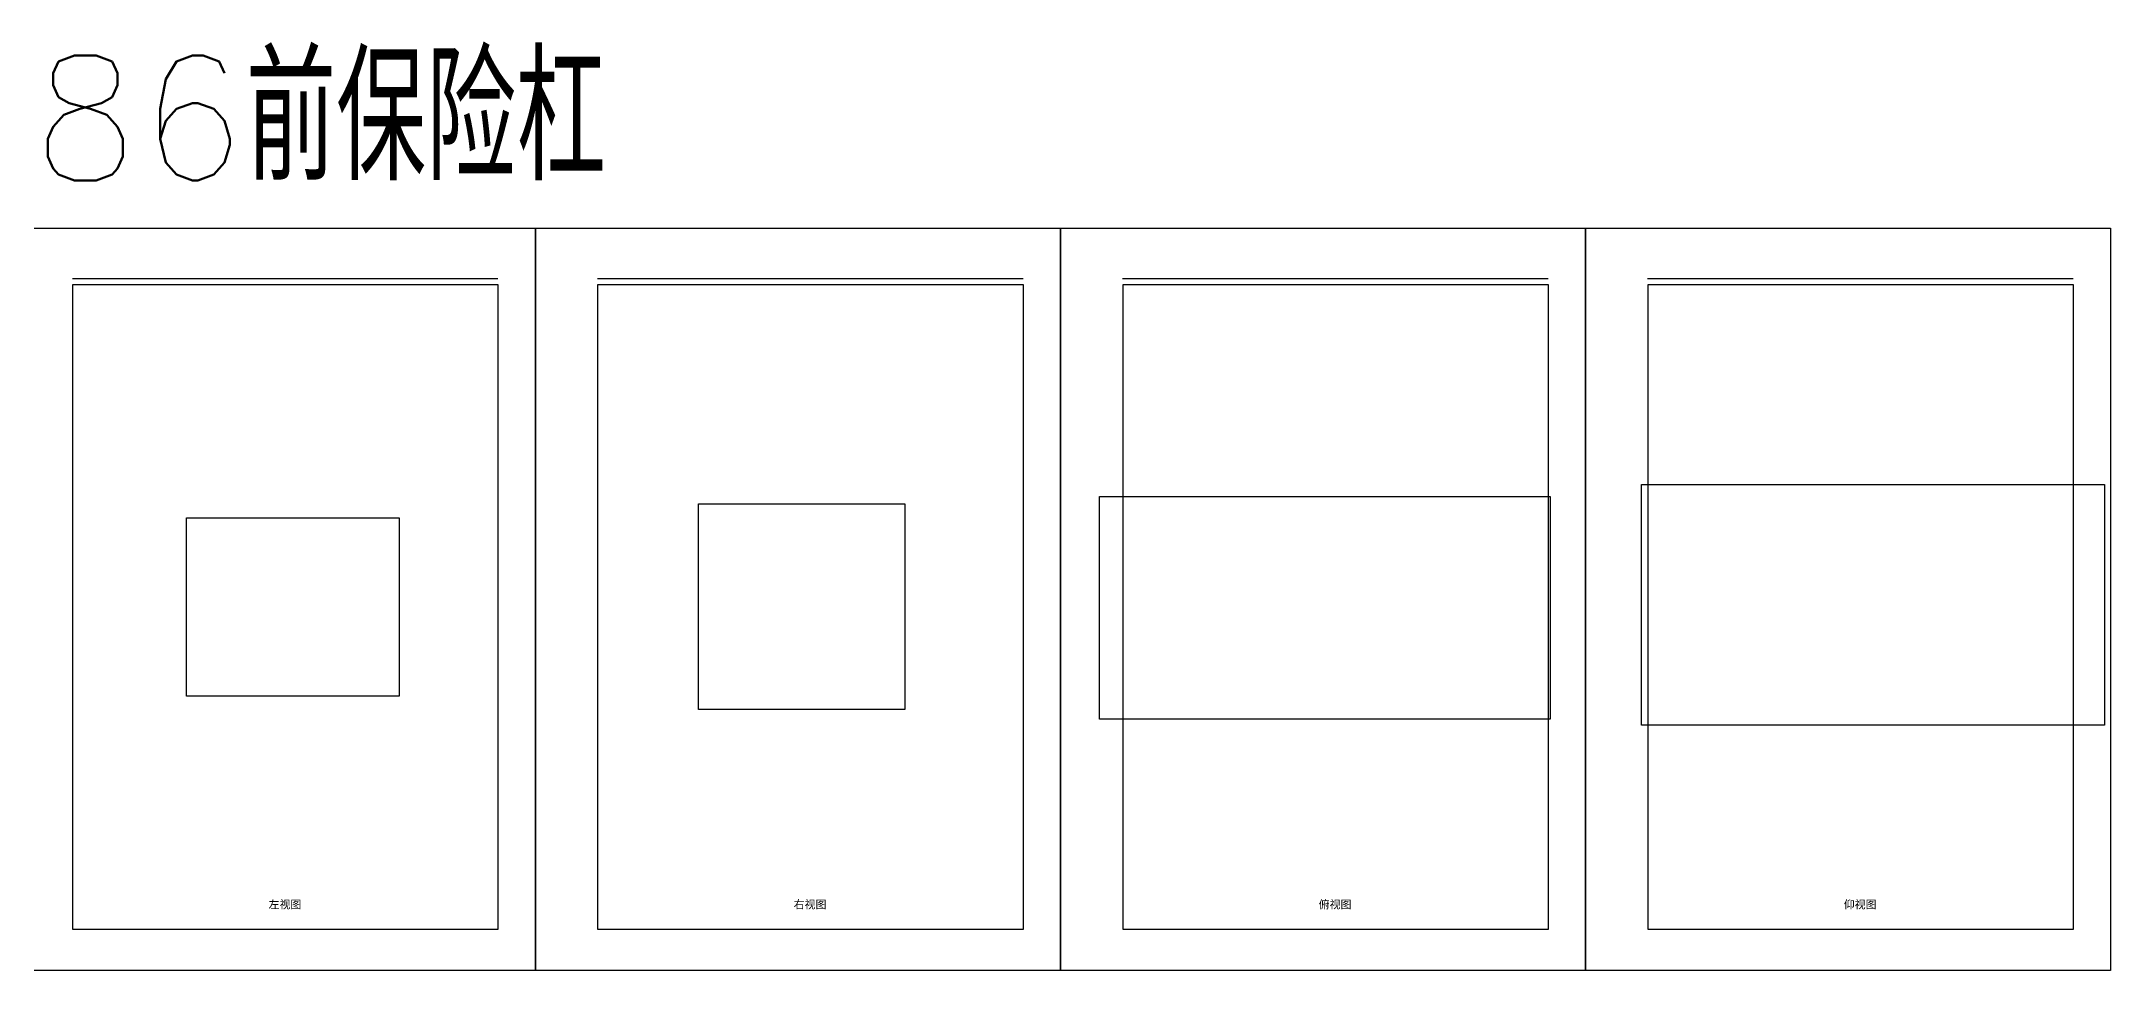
# Model space of a CAD drawing. Header units: millimetres. Extents: x 0 to 4161, y -270 to 102.
# Drawn here: x 3333 to 4161, y -270 to 102 of the extents above; entities that cross this region are included whole.
import ezdxf

# ---------------------------------------------------------------- set-up
doc = ezdxf.new("R2010")
doc.units = ezdxf.units.MM
doc.layers.get('0').update_dxf_attribs({"plot": 0})
doc.layers.add('A', color=7, linetype='Continuous')
doc.layers.add('图层1', color=7, linetype='Continuous')
doc.styles.get("Standard").update_dxf_attribs({"font": 'txt', "bigfont": 'gbcbig.shx'})
picture_1 = doc.add_image_def('image4.png', size_in_pixel=(1010, 847))
picture_2 = doc.add_image_def('image5.png', size_in_pixel=(789, 785))
picture_3 = doc.add_image_def('image6.png', size_in_pixel=(1043, 516))
picture_4 = doc.add_image_def('image7.png', size_in_pixel=(967, 503))

msp = doc.modelspace()

# ---------------------------------------------------------------- linework, layer by layer
at = {"color": 3, "lineweight": 25}
for points in [[(3320.87, 27.43), (3530.87, 27.43), (3530.87, -269.57), (3320.87, -269.57)], [(3530.87, 27.43), (3740.87, 27.43), (3740.87, -269.57), (3530.87, -269.57)], [(3740.87, 27.43), (3950.87, 27.43), (3950.87, -269.57), (3740.87, -269.57)], [(3950.87, 27.43), (4160.87, 27.43), (4160.87, -269.57), (3950.87, -269.57)]]:
    msp.add_lwpolyline(points, close=True, dxfattribs=at)
at = {"color": 1, "lineweight": 25}
for points in [[(3515.87, -253.07), (3345.87, -253.07), (3345.87, 4.93), (3515.87, 4.93)], [(3725.87, -253.07), (3555.87, -253.07), (3555.87, 4.93), (3725.87, 4.93)], [(3935.87, -253.07), (3765.87, -253.07), (3765.87, 4.93), (3935.87, 4.93)], [(4145.87, -253.07), (3975.87, -253.07), (3975.87, 4.93), (4145.87, 4.93)]]:
    msp.add_lwpolyline(points, close=True, dxfattribs=at)
at = {"layer": 'A', "color": 7}
for p, q in [((3345.65, 7.37), (3515.88, 7.37)), ((3555.65, 7.37), (3725.88, 7.37)), ((3765.65, 7.37), (3935.88, 7.37)), ((3975.65, 7.37), (4145.88, 7.37))]:
    msp.add_line(p, q, dxfattribs=at)

# ---------------------------------------------------------------- texts
at = {"layer": 'A', "lineweight": 25, "char_height": 3.2, "width": 13.4533, "attachment_point": 1}
for s, insert in [('{\\fSimSun|b0|i0|c134|p2;左视图}', (3424.15, -241.51)), ('{\\fSimSun|b0|i0|c134|p2;右视图}', (3634.15, -241.51)), ('{\\fSimSun|b0|i0|c134|p2;俯视图}', (3844.15, -241.51)), ('{\\fSimSun|b0|i0|c134|p2;仰视图}', (4054.15, -241.51))]:
    msp.add_mtext(s, dxfattribs=dict(at, insert=insert))
at = {"layer": '图层1', "color": 7, "insert": (3247.97, 96.6), "char_height": 50, "width": 404.2393, "attachment_point": 1}
msp.add_mtext('V386前保险杠', dxfattribs=at)

# ---------------------------------------------------------------- pictures from other files: only their frames are drawn
at = {"layer": '图层1', "color": 7}
image = msp.add_image(picture_3, insert=(3936.74, -79.82), size_in_units=(180.21, 89.15), rotation=180, dxfattribs=at)
image.dxf.flags = 7
image = msp.add_image(picture_4, insert=(4158.48, -75.05), size_in_units=(185.17, 96.32), rotation=180, dxfattribs=at)
image.dxf.flags = 7
image = msp.add_image(picture_1, insert=(3391.32, -159.71), size_in_units=(85, 71.29), dxfattribs=at)
image.dxf.flags = 7
image = msp.add_image(picture_2, insert=(3596.04, -165.08), size_in_units=(82.63, 82.21), dxfattribs=at)
image.dxf.flags = 7

doc.saveas('drawing.dxf')
